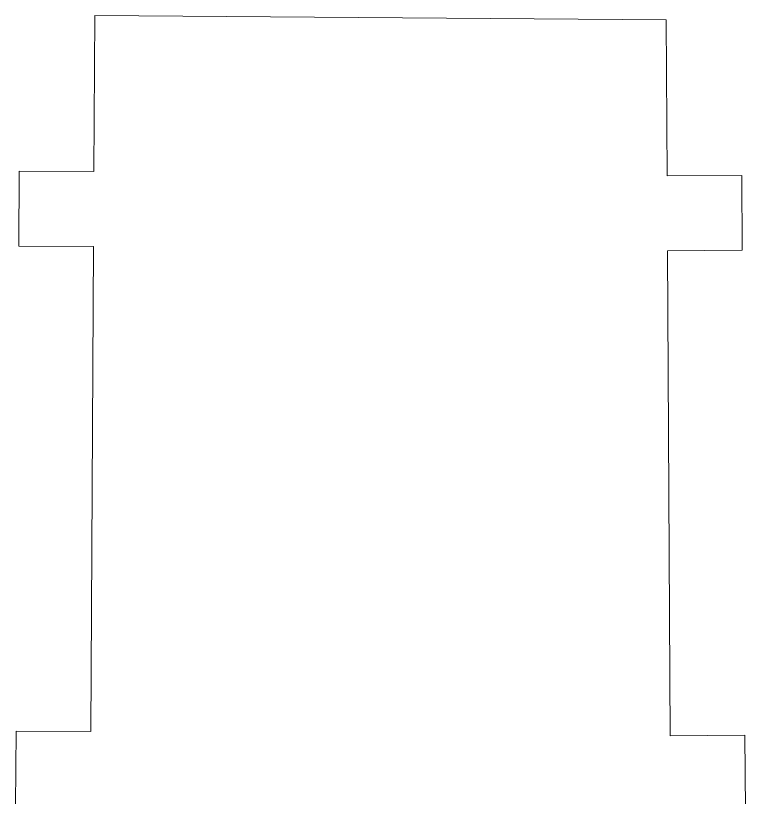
# Model space of a CAD drawing. Header units: centimetres. Extents: x -27.4 to 27.4, y -38.2 to 38.3.
# Drawn here: x 21.59 to 27.44, y 30.11 to 36.37 of the extents above; entities that cross this region are included whole.
import ezdxf

# ---------------------------------------------------------------- set-up
doc = ezdxf.new("R2010")
doc.units = ezdxf.units.CM
doc.header["$MEASUREMENT"] = 0
doc.layers.add('layer 1', color=7, linetype='Continuous')

msp = doc.modelspace()

# ---------------------------------------------------------------- linework, layer by layer
at = {"layer": 'layer 1', "color": 1, "lineweight": 9}
msp.add_open_spline([(22.22709, 36.37127), (22.22709, 36.37127), (22.2201, 35.12152), (22.2201, 35.12152), (22.2201, 35.12152), (22.2201, 35.12152), (21.62009, 35.12493), (21.62009, 35.12493), (21.62009, 35.12493), (21.62009, 35.12493), (21.61684, 34.52493), (21.61684, 34.52493), (21.61684, 34.52493), (21.61684, 34.52493), (22.21667, 34.52168), (22.21667, 34.52168), (22.21667, 34.52168), (22.21667, 34.52168), (22.19518, 30.63494), (22.19518, 30.63494), (22.19518, 30.63494), (22.19518, 30.63494), (21.59538, 30.63835), (21.59538, 30.63835), (21.59538, 30.63835), (21.59538, 30.63835), (21.59197, 30.03835), (21.59197, 30.03835), (21.59197, 30.03835), (21.59197, 30.03835), (22.19193, 30.03511), (22.19193, 30.03511), (22.19193, 30.03511), (22.19193, 30.03511), (22.1804, 27.97301), (22.1804, 27.97301), (22.1804, 27.97301), (22.1804, 27.97301), (22.27312, 27.97251), (22.27312, 27.97251), (22.27312, 27.97251), (22.27312, 27.97251), (22.27312, 27.90464), (22.27312, 27.90464), (22.27312, 27.90464), (22.27312, 27.90464), (26.85264, 27.93885), (26.85264, 27.93885), (26.85264, 27.93885), (26.85264, 27.93885), (26.8414, 30.00094), (26.8414, 30.00094), (26.8414, 30.00094), (26.8414, 30.00094), (27.44123, 30.00419), (27.44123, 30.00419), (27.44123, 30.00419), (27.44123, 30.00419), (27.43798, 30.60416), (27.43798, 30.60416), (27.43798, 30.60416), (27.43798, 30.60416), (26.83797, 30.60074), (26.83797, 30.60074), (26.83797, 30.60074), (26.83797, 30.60074), (26.81652, 34.48752), (26.81652, 34.48752), (26.81652, 34.48752), (26.81652, 34.48752), (27.41632, 34.49077), (27.41632, 34.49077), (27.41632, 34.49077), (27.41632, 34.49077), (27.41307, 35.09073), (27.41307, 35.09073), (27.41307, 35.09073), (27.41307, 35.09073), (26.8131, 35.08732), (26.8131, 35.08732), (26.8131, 35.08732), (26.8131, 35.08732), (26.80628, 36.33707), (26.80628, 36.33707), (26.80628, 36.33707), (26.80628, 36.33707), (22.22709, 36.37127), (22.22709, 36.37127)], degree=3, knots=[0, 0, 0, 0, 0.0434783, 0.0434783, 0.0434783, 0.0434783, 0.0869565, 0.0869565, 0.0869565, 0.0869565, 0.1304348, 0.1304348, 0.1304348, 0.1304348, 0.173913, 0.173913, 0.173913, 0.173913, 0.2173913, 0.2173913, 0.2173913, 0.2173913, 0.2608696, 0.2608696, 0.2608696, 0.2608696, 0.3043478, 0.3043478, 0.3043478, 0.3043478, 0.3478261, 0.3478261, 0.3478261, 0.3478261, 0.3913043, 0.3913043, 0.3913043, 0.3913043, 0.4347826, 0.4347826, 0.4347826, 0.4347826, 0.4782609, 0.4782609, 0.4782609, 0.4782609, 0.5217391, 0.5217391, 0.5217391, 0.5217391, 0.5652174, 0.5652174, 0.5652174, 0.5652174, 0.6086957, 0.6086957, 0.6086957, 0.6086957, 0.6521739, 0.6521739, 0.6521739, 0.6521739, 0.6956522, 0.6956522, 0.6956522, 0.6956522, 0.7391304, 0.7391304, 0.7391304, 0.7391304, 0.7826087, 0.7826087, 0.7826087, 0.7826087, 0.826087, 0.826087, 0.826087, 0.826087, 0.8695652, 0.8695652, 0.8695652, 0.8695652, 0.9130435, 0.9130435, 0.9130435, 0.9130435, 1, 1, 1, 1], dxfattribs=at)

doc.saveas('drawing.dxf')
